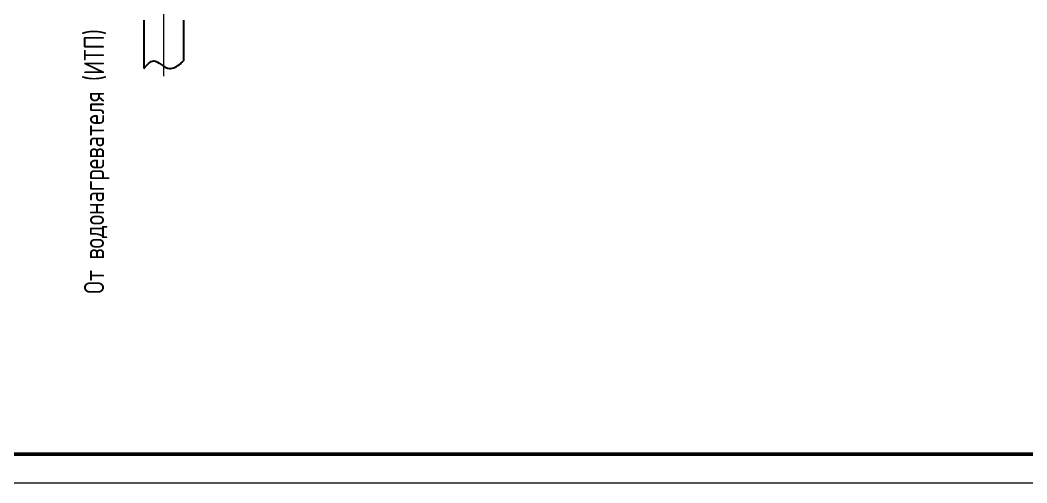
# Model space of a CAD drawing. Header units: millimetres. Extents: x -718 to 68664, y -49984 to -979.
# Drawn here: x 8165 to 22578, y -49984 to -43360 of the extents above; entities that cross this region are included whole.
import ezdxf

# ---------------------------------------------------------------- set-up
doc = ezdxf.new("R2010")
doc.units = ezdxf.units.MM
for name, color, linetype, lineweight in [('Text', 7, 'Continuous', 15), ('ГВС (Т3)_20', 10, 'Continuous', 25), ('Рамка', 7, 'Continuous', 50), ('Тонкие', 8, 'Continuous', 13)]:
    doc.layers.add(name, color=color, linetype=linetype, lineweight=lineweight)
doc.styles.add('ВАНЯ', font='isocpeur.ttf', dxfattribs={"width": 0.8, "height": 250})

msp = doc.modelspace()

# ---------------------------------------------------------------- linework, layer by layer
at = {"layer": 'Text', "lineweight": 0, "ltscale": 10}
msp.add_line((10220, -35881), (10220, -44163), dxfattribs=at)
at = {"layer": 'ГВС (Т3)_20'}
for p, q in [((9935, -43361), (9935, -44052)), ((10505, -43361), (10505, -43943))]:
    msp.add_line(p, q, dxfattribs=at)
msp.add_spline([(9935, -44052), (10077, -43945), (10303, -44053), (10459, -43984), (10505, -43943)], degree=3, dxfattribs=at)
at = {"layer": 'Рамка', "lineweight": 50}
msp.add_lwpolyline([(932, -49572), (68252, -49572), (68252, -1392), (932, -1392)], close=True, dxfattribs=at)
at = {"layer": 'Тонкие'}
msp.add_lwpolyline([(-718, -49984), (68664, -49984), (68664, -979), (-718, -979)], close=True, dxfattribs=at)

# ---------------------------------------------------------------- texts
at = {"layer": 'Text', "insert": (9079, -47278), "char_height": 288.75, "width": 4950, "attachment_point": 1, "rotation": 90, "style": 'ВАНЯ'}
msp.add_mtext('От водонагревателя (ИТП)', dxfattribs=at)

doc.saveas('drawing.dxf')
